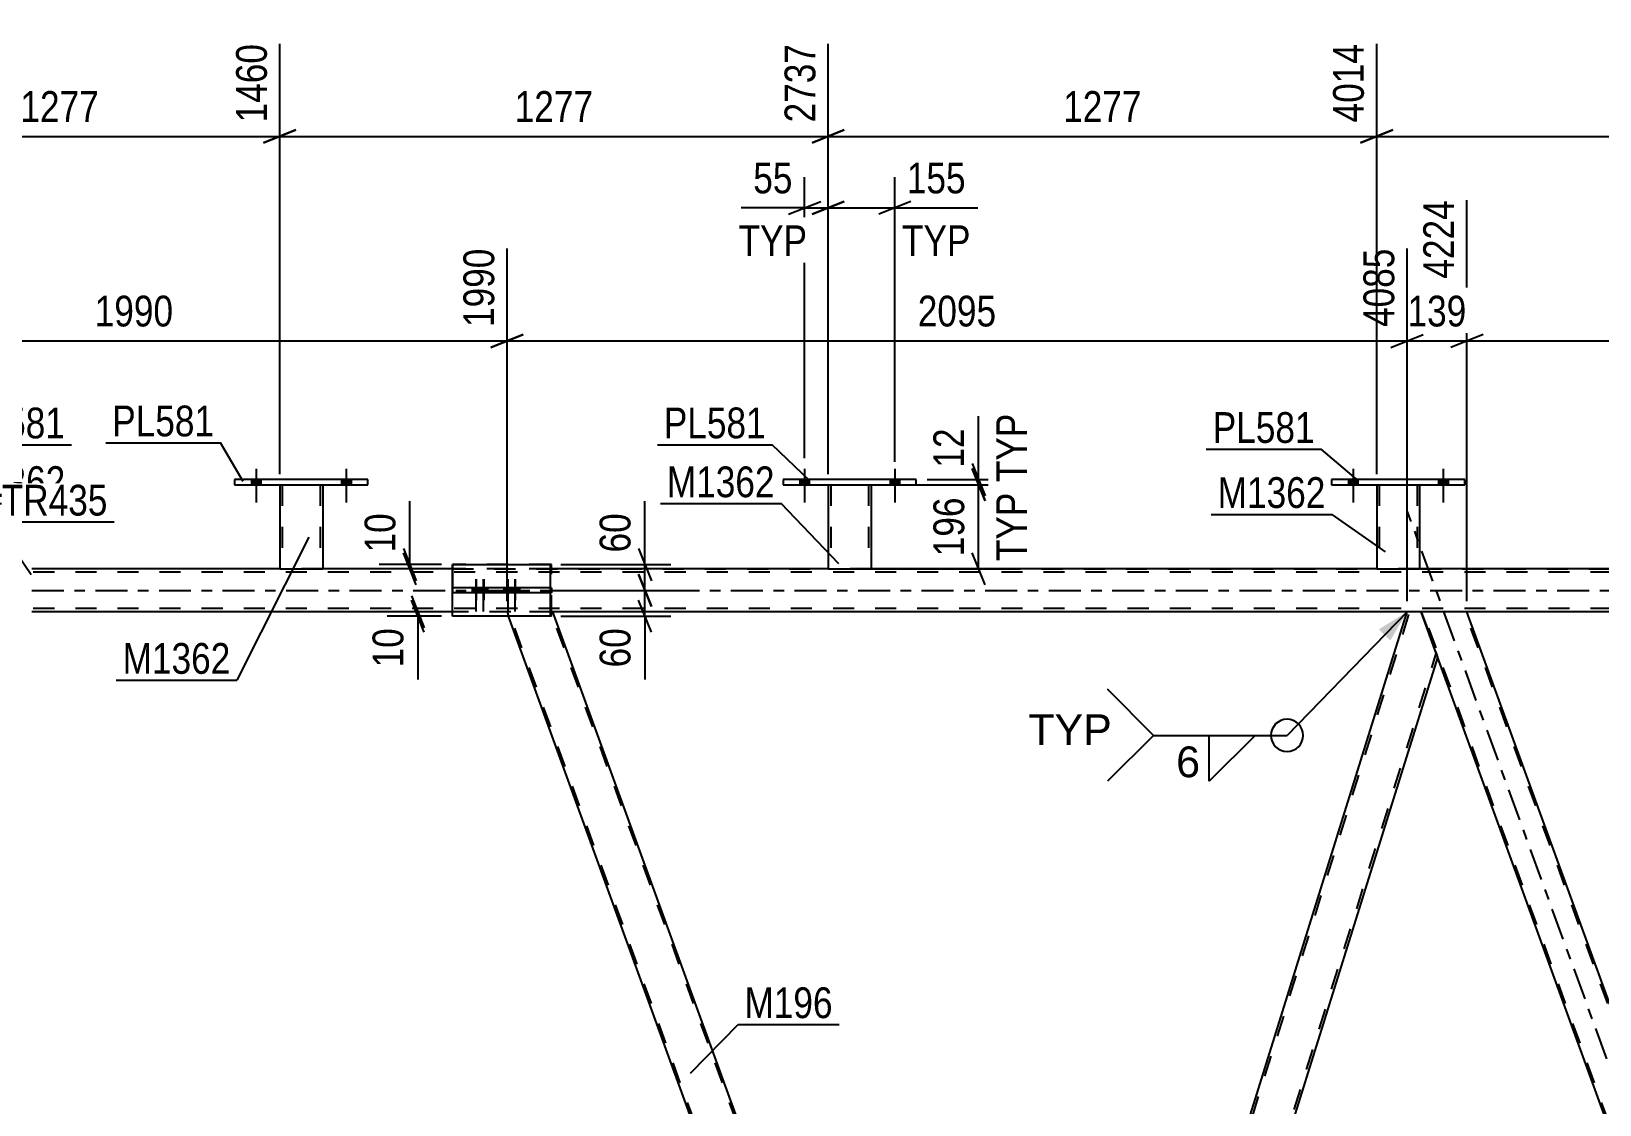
# Model space of a CAD drawing. Header units: millimetres. Extents: x -74 to 767, y -429 to 165.
# Drawn here: x 25.2 to 171.2, y -47.9 to 52.1 of the extents above; entities that cross this region are included whole.
import ezdxf

# ---------------------------------------------------------------- set-up
doc = ezdxf.new("R2010")
doc.units = ezdxf.units.MM
doc.linetypes.add('DXK_LINE_DOT2', pattern=[3.9198, 1.9599, -1.9599])
doc.linetypes.add('DXK_LINE_DOT3', pattern=[5.9187, 2.979, -0.9799, 0.9799, -0.9799])
doc.styles.add('Arial', font='ARIAL.TTF', dxfattribs={"height": 0.2})
doc.styles.add('Arial Narrow', font='ARIALN.TTF', dxfattribs={"height": 0.2})

# ---------------------------------------------------------------- blocks, each defined once
blk = doc.blocks.new('Bolt-814185593-3698 - 3674')
at = {"color": 1, "linetype": 'DXK_LINE_DOT2'}
for p, q in [((66.24, 0.24), (66.24, -0.24)), ((66.6, 1.04), (66.6, -1.96)), ((66.95, 0.24), (66.95, -0.24)), ((66.96, 0.24), (66.96, -0.24)), ((67.31, 1.04), (67.31, -1.96)), ((67.67, 0.24), (67.67, -0.24)), ((69.19, 0.24), (69.19, -0.24)), ((69.55, 1.04), (69.55, -1.96)), ((69.89, 0.24), (69.89, -0.24)), ((69.91, 0.24), (69.91, -0.24)), ((70.25, 1.04), (70.25, -1.96)), ((70.61, 0.24), (70.61, -0.24))]:
    blk.add_line(p, q, dxfattribs=at)
blk = doc.blocks.new('Part-814185593-3699 - 3674')
at = {"color": 7, "linetype": 'DXK_LINE_DOT2'}
for p, q in [((64.4, -2.4), (64.4, 2.4)), ((73.49, 2.4), (64.4, 2.4)), ((73.63, -2.4), (73.63, 2)), ((73.63, -2.4), (69.62, -2.4))]:
    blk.add_line(p, q, dxfattribs=at)
at = {"color": 2, "linetype": 'Continuous'}
for p, q in [((73.63, 2.4), (73.49, 2.4)), ((73.63, 2), (73.63, 2.4)), ((69.62, -2.4), (64.4, -2.4))]:
    blk.add_line(p, q, dxfattribs=at)
blk = doc.blocks.new('Part-814185593-3702 - 3674')
at = {"color": 7, "linetype": 'DXK_LINE_DOT2'}
for p, q in [((73.63, 0.24), (64.4, 0.24)), ((64.4, 0.24), (64.4, -0.24)), ((70.65, 0.24), (70.65, -0.24)), ((73.63, 0.24), (73.63, -0.24)), ((73.63, -0.24), (64.4, -0.24))]:
    blk.add_line(p, q, dxfattribs=at)
blk = doc.blocks.new('Bolt-814185593-3704 - 3674')
at = {"linetype": 'Continuous'}
for points in [[(66.94, 0.24), (66.22, 0.24), (66.22, -0.24), (66.94, -0.24)], [(67.62, 0.24), (66.9, 0.24), (66.9, -0.24), (67.62, -0.24)], [(69.9, 0.24), (69.18, 0.24), (69.18, -0.24), (69.9, -0.24)], [(70.58, 0.24), (69.86, 0.24), (69.86, -0.24), (70.58, -0.24)]]:
    blk.add_hatch(color=1, dxfattribs=at).paths.add_polyline_path(points)
at = {"color": 1, "linetype": 'Continuous'}
for p, q in [((66.22, 0.24), (66.22, -0.24)), ((66.58, 1.04), (66.58, -1.96)), ((66.9, 0.24), (66.9, -0.24)), ((66.94, 0.24), (66.94, -0.24)), ((67.26, 1.04), (67.26, -1.96)), ((67.62, 0.24), (67.62, -0.24)), ((69.18, 0.24), (69.18, -0.24)), ((69.54, 1.04), (69.54, -1.96)), ((69.86, 0.24), (69.86, -0.24)), ((69.9, 0.24), (69.9, -0.24)), ((70.22, 1.04), (70.22, -1.96)), ((70.58, 0.24), (70.58, -0.24))]:
    blk.add_line(p, q, dxfattribs=at)
blk = doc.blocks.new('Part-814185593-3705 - 3674')
at = {"color": 2, "linetype": 'Continuous'}
for p, q in [((64.39, 2.4), (73.49, 2.4)), ((64.39, 2.4), (64.39, 0.24)), ((73.49, 2.4), (73.49, -2.4)), ((64.39, -2.4), (64.39, -0.24)), ((73.49, -2.4), (64.39, -2.4))]:
    blk.add_line(p, q, dxfattribs=at)
at = {"color": 7, "linetype": 'DXK_LINE_DOT2'}
for q in [(64.39, 2.4), (64.39, 0.24)]:
    blk.add_line((64.39, -0.24), q, dxfattribs=at)
blk = doc.blocks.new('Part-814185593-3706 - 3674')
at = {"color": 2, "linetype": 'Continuous'}
for p, q in [((70.68, 0.24), (64.39, 0.24)), ((64.39, -0.24), (64.39, 0.24)), ((73.49, 0.24), (70.68, 0.24)), ((70.68, -0.24), (70.68, 0.24)), ((73.49, 0.24), (73.49, -0.24)), ((70.68, -0.24), (64.39, -0.24)), ((73.49, -0.24), (70.68, -0.24))]:
    blk.add_line(p, q, dxfattribs=at)
blk = doc.blocks.new('Bolt-814185593-4148 - 3674')
at = {"linetype": 'Continuous'}
for points in [[(96.75, 9.84), (97.63, 9.84), (97.63, 10.32), (96.75, 10.32)], [(105.15, 9.84), (106.03, 9.84), (106.03, 10.32), (105.15, 10.32)]]:
    blk.add_hatch(color=1, dxfattribs=at).paths.add_polyline_path(points)
at = {"color": 1, "linetype": 'Continuous'}
for p, q in [((96.75, 10.32), (96.75, 9.84)), ((97.19, 11.32), (97.19, 8.2)), ((97.63, 10.32), (97.63, 9.84)), ((105.15, 10.32), (105.15, 9.84)), ((105.59, 11.32), (105.59, 8.2)), ((106.03, 10.32), (106.03, 9.84))]:
    blk.add_line(p, q, dxfattribs=at)
blk = doc.blocks.new('Part-814185593-4107 - 3674')
at = {"color": 2, "linetype": 'Continuous'}
for p, q in [((146.27, 10.32), (146.27, 9.84)), ((158.67, 10.32), (146.27, 10.32)), ((158.67, 9.84), (158.67, 10.32)), ((146.27, 9.84), (158.67, 9.84))]:
    blk.add_line(p, q, dxfattribs=at)
blk = doc.blocks.new('Part-814185593-3823 - 3674')
at = {"color": 7, "linetype": 'DXK_LINE_DOT2'}
for p, q in [((69.48, -2), (69.5, -2)), ((73.53, -2), (69.48, -2)), ((69.48, -2), (69.62, -2.4)), ((113.77, -123.22), (69.65, -2)), ((117.69, -123.22), (73.57, -2)), ((117.86, -123.22), (116.61, -119.8)), ((117.86, -123.22), (113.6, -123.22))]:
    blk.add_line(p, q, dxfattribs=at)
at = {"color": 2, "linetype": 'Continuous'}
for p, q in [((113.6, -123.22), (69.62, -2.4)), ((73.53, -2), (73.49, -2)), ((73.74, -2), (73.53, -2)), ((116.61, -119.8), (73.74, -2))]:
    blk.add_line(p, q, dxfattribs=at)
blk = doc.blocks.new('Part-814185593-4102 - 3674')
at = {"color": 2, "linetype": 'Continuous'}
for p, q in [((150.47, 9.84), (150.47, 2)), ((154.47, 9.84), (154.47, 2)), ((150.47, 2), (154.47, 2))]:
    blk.add_line(p, q, dxfattribs=at)
at = {"color": 7, "linetype": 'DXK_LINE_DOT2'}
for p, q in [((150.47, 9.84), (154.47, 9.84)), ((150.47, 9.84), (150.47, 9.84)), ((150.47, 9.84), (150.47, 9.84)), ((150.71, 9.84), (150.71, 2)), ((154.23, 9.84), (154.23, 2)), ((154.47, 9.84), (154.47, 9.84)), ((154.47, 9.84), (154.47, 9.84)), ((154.17, 2), (154.21, 2)), ((154.17, 2), (154.21, 2)), ((154.21, 2), (154.23, 2)), ((154.21, 2), (154.23, 2))]:
    blk.add_line(p, q, dxfattribs=at)
blk = doc.blocks.new('Part-814185593-3885 - 3674')
at = {"color": 2, "linetype": 'Continuous'}
for p, q in [((48.31, 2), (25.23, 2)), ((64.39, 2), (52.31, 2)), ((99.39, 2), (73.49, 2)), ((150.47, 2), (103.39, 2)), ((201.55, 2), (154.47, 2)), ((64.39, -2), (25.23, -2)), ((153.3, -2), (73.74, -2)), ((238.43, -2), (158.87, -2))]:
    blk.add_line(p, q, dxfattribs=at)
at = {"color": 7, "linetype": 'DXK_LINE_DOT2'}
for p, q in [((638.81, 1.68), (25.23, 1.68)), ((52.31, 2), (48.31, 2)), ((64.39, 2), (638.81, 2)), ((73.49, 2), (64.39, 2)), ((103.39, 2), (99.39, 2)), ((154.47, 2), (150.47, 2)), ((638.81, -1.68), (25.23, -1.68)), ((73.74, -2), (64.39, -2)), ((158.87, -2), (153.3, -2))]:
    blk.add_line(p, q, dxfattribs=at)
at = {"color": 7, "linetype": 'DXK_LINE_DOT3'}
blk.add_line((25.23, 0), (638.81, 0), dxfattribs=at)
blk = doc.blocks.new('Part-814185593-3896 - 3674')
at = {"color": 7, "linetype": 'DXK_LINE_DOT3'}
blk.add_line((204.28, -132.62), (153.32, 7.4), dxfattribs=at)
at = {"color": 2, "linetype": 'Continuous'}
for p, q in [((158.87, -2), (154.61, -2)), ((201.24, -118.4), (158.87, -2)), ((196.98, -118.4), (156.14, -6.2))]:
    blk.add_line(p, q, dxfattribs=at)
at = {"color": 7, "linetype": 'DXK_LINE_DOT2'}
for p, q in [((154.61, -2), (156.14, -6.2)), ((198.9, -123.22), (154.78, -2)), ((202.82, -123.22), (158.7, -2)), ((198.73, -123.22), (196.98, -118.4)), ((202.99, -123.22), (201.24, -118.4)), ((202.99, -123.22), (198.73, -123.22))]:
    blk.add_line(p, q, dxfattribs=at)
blk = doc.blocks.new('Part-814185593-3901 - 3674')
at = {"color": 2, "linetype": 'Continuous'}
for p, q in [((116.59, -119.75), (153.3, -2)), ((154.61, -2), (153.3, -2)), ((156.14, -6.2), (154.61, -2)), ((119.7, -123.22), (156.16, -6.25)), ((117.86, -123.22), (116.61, -119.8))]:
    blk.add_line(p, q, dxfattribs=at)
at = {"color": 7, "linetype": 'DXK_LINE_DOT2'}
for p, q in [((116.73, -120.12), (153.55, -2)), ((119.45, -123.22), (156.02, -5.88)), ((156.16, -6.25), (156.14, -6.2)), ((156.16, -6.25), (156.14, -6.2)), ((116.61, -119.8), (116.59, -119.75)), ((117.86, -123.22), (119.7, -123.22))]:
    blk.add_line(p, q, dxfattribs=at)
blk = doc.blocks.new('Part-814185593-4112 - 3674')
at = {"color": 2, "linetype": 'Continuous'}
for p, q in [((99.39, 9.84), (99.39, 2)), ((103.39, 9.84), (103.39, 2)), ((99.39, 2), (103.39, 2))]:
    blk.add_line(p, q, dxfattribs=at)
at = {"color": 7, "linetype": 'DXK_LINE_DOT2'}
for p, q in [((99.39, 9.84), (103.39, 9.84)), ((99.39, 9.84), (99.39, 9.84)), ((99.39, 9.84), (99.39, 9.84)), ((99.63, 9.84), (99.63, 2)), ((103.15, 9.84), (103.15, 2)), ((103.39, 9.84), (103.39, 9.84)), ((103.39, 9.84), (103.39, 9.84)), ((103.09, 2), (103.13, 2)), ((103.09, 2), (103.13, 2)), ((103.13, 2), (103.15, 2)), ((103.13, 2), (103.15, 2))]:
    blk.add_line(p, q, dxfattribs=at)
blk = doc.blocks.new('Part-814185593-4117 - 3674')
at = {"color": 2, "linetype": 'Continuous'}
for p, q in [((95.19, 10.32), (95.19, 9.84)), ((107.59, 10.32), (95.19, 10.32)), ((107.59, 9.84), (107.59, 10.32)), ((95.19, 9.84), (107.59, 9.84))]:
    blk.add_line(p, q, dxfattribs=at)
blk = doc.blocks.new('Part-814185593-4122 - 3674')
at = {"color": 2, "linetype": 'Continuous'}
for p, q in [((48.31, 9.84), (48.31, 2)), ((52.31, 9.84), (52.31, 2)), ((48.31, 2), (52.31, 2))]:
    blk.add_line(p, q, dxfattribs=at)
at = {"color": 7, "linetype": 'DXK_LINE_DOT2'}
for p, q in [((48.31, 9.84), (52.31, 9.84)), ((48.31, 9.84), (48.31, 9.84)), ((48.31, 9.84), (48.31, 9.84)), ((48.55, 9.84), (48.55, 2)), ((52.07, 9.84), (52.07, 2)), ((52.31, 9.84), (52.31, 9.84)), ((52.31, 9.84), (52.31, 9.84)), ((52.01, 2), (52.05, 2)), ((52.01, 2), (52.05, 2)), ((52.05, 2), (52.07, 2)), ((52.05, 2), (52.07, 2))]:
    blk.add_line(p, q, dxfattribs=at)
blk = doc.blocks.new('Part-814185593-4127 - 3674')
at = {"color": 2, "linetype": 'Continuous'}
for p, q in [((44.11, 10.32), (44.11, 9.84)), ((56.51, 10.32), (44.11, 10.32)), ((56.51, 9.84), (56.51, 10.32)), ((44.11, 9.84), (56.51, 9.84))]:
    blk.add_line(p, q, dxfattribs=at)
blk = doc.blocks.new('Bolt-814185593-4146 - 3674')
at = {"linetype": 'Continuous'}
for points in [[(147.83, 9.84), (148.71, 9.84), (148.71, 10.32), (147.83, 10.32)], [(156.23, 9.84), (157.11, 9.84), (157.11, 10.32), (156.23, 10.32)]]:
    blk.add_hatch(color=1, dxfattribs=at).paths.add_polyline_path(points)
at = {"color": 1, "linetype": 'Continuous'}
for p, q in [((147.83, 10.32), (147.83, 9.84)), ((148.27, 11.32), (148.27, 8.2)), ((148.71, 10.32), (148.71, 9.84)), ((156.23, 10.32), (156.23, 9.84)), ((156.67, 11.32), (156.67, 8.2)), ((157.11, 10.32), (157.11, 9.84))]:
    blk.add_line(p, q, dxfattribs=at)
blk = doc.blocks.new('Bolt-814185593-4147 - 3674')
at = {"linetype": 'Continuous'}
for points in [[(147.83, 9.84), (148.71, 9.84), (148.71, 10.32), (147.83, 10.32)], [(156.23, 9.84), (157.11, 9.84), (157.11, 10.32), (156.23, 10.32)]]:
    blk.add_hatch(color=1, dxfattribs=at).paths.add_polyline_path(points)
at = {"color": 1, "linetype": 'Continuous'}
for p, q in [((147.83, 10.32), (147.83, 9.84)), ((148.27, 11.32), (148.27, 8.2)), ((148.71, 10.32), (148.71, 9.84)), ((156.23, 10.32), (156.23, 9.84)), ((156.67, 11.32), (156.67, 8.2)), ((157.11, 10.32), (157.11, 9.84))]:
    blk.add_line(p, q, dxfattribs=at)
blk = doc.blocks.new('Bolt-814185593-4149 - 3674')
at = {"linetype": 'Continuous'}
for points in [[(96.75, 9.84), (97.63, 9.84), (97.63, 10.32), (96.75, 10.32)], [(105.15, 9.84), (106.03, 9.84), (106.03, 10.32), (105.15, 10.32)]]:
    blk.add_hatch(color=1, dxfattribs=at).paths.add_polyline_path(points)
at = {"color": 1, "linetype": 'Continuous'}
for p, q in [((96.75, 10.32), (96.75, 9.84)), ((97.19, 11.32), (97.19, 8.2)), ((97.63, 10.32), (97.63, 9.84)), ((105.15, 10.32), (105.15, 9.84)), ((105.59, 11.32), (105.59, 8.2)), ((106.03, 10.32), (106.03, 9.84))]:
    blk.add_line(p, q, dxfattribs=at)
blk = doc.blocks.new('Bolt-814185593-4150 - 3674')
at = {"linetype": 'Continuous'}
for points in [[(45.67, 9.84), (46.55, 9.84), (46.55, 10.32), (45.67, 10.32)], [(54.07, 9.84), (54.95, 9.84), (54.95, 10.32), (54.07, 10.32)]]:
    blk.add_hatch(color=1, dxfattribs=at).paths.add_polyline_path(points)
at = {"color": 1, "linetype": 'Continuous'}
for p, q in [((45.67, 10.32), (45.67, 9.84)), ((46.11, 11.32), (46.11, 8.2)), ((46.55, 10.32), (46.55, 9.84)), ((54.07, 10.32), (54.07, 9.84)), ((54.51, 11.32), (54.51, 8.2)), ((54.95, 10.32), (54.95, 9.84))]:
    blk.add_line(p, q, dxfattribs=at)
blk = doc.blocks.new('Bolt-814185593-4151 - 3674')
at = {"linetype": 'Continuous'}
for points in [[(45.67, 9.84), (46.55, 9.84), (46.55, 10.32), (45.67, 10.32)], [(54.07, 9.84), (54.95, 9.84), (54.95, 10.32), (54.07, 10.32)]]:
    blk.add_hatch(color=1, dxfattribs=at).paths.add_polyline_path(points)
at = {"color": 1, "linetype": 'Continuous'}
for p, q in [((45.67, 10.32), (45.67, 9.84)), ((46.11, 11.32), (46.11, 8.2)), ((46.55, 10.32), (46.55, 9.84)), ((54.07, 10.32), (54.07, 9.84)), ((54.51, 11.32), (54.51, 8.2)), ((54.95, 10.32), (54.95, 9.84))]:
    blk.add_line(p, q, dxfattribs=at)
blk = doc.blocks.new('StraightDimension-814185593-5225 - 3674')
at = {"color": 7, "linetype": 'Continuous'}
for p, q in [((112.8, 11.34), (114, 8.34)), ((102.39, 9.84), (115.8, 9.84)), ((113.4, 2), (113.4, 9.84)), ((114, 0.5), (112.8, 3.5)), ((102.39, 2), (115.8, 2))]:
    blk.add_line(p, q, dxfattribs=at)
at = {"color": 0}
blk.add_wipeout([(112.65, 9.26), (108.45, 9.26), (108.45, 2.58), (112.65, 2.58)], dxfattribs=at)
at = {"color": 0, "linetype": 'Continuous'}
blk.add_wipeout([(118.5, 9.71), (114.3, 9.71), (114.3, 2.12), (118.5, 2.12)], dxfattribs=at)
at = {"color": 3, "linetype": 'Continuous', "style": 'Arial Narrow'}
blk.add_text('TYP', height=2.863, rotation=90.0002, dxfattribs=at).set_placement((117.9, 2.72))
at = {"color": 3, "style": 'Arial Narrow'}
blk.add_text('196', height=2.863, rotation=90.0002, dxfattribs=at).set_placement((112.05, 3.18))
blk = doc.blocks.new('StraightDimension-814185593-8908 - 3674')
at = {"color": 7, "linetype": 'Continuous'}
for p, q in [((99.39, 10.84), (99.39, 50.91)), ((150.47, 10.84), (150.47, 50.91)), ((100.89, 42.9), (97.89, 41.7)), ((148.97, 41.7), (151.97, 42.9)), ((99.39, 42.3), (150.47, 42.3))]:
    blk.add_line(p, q, dxfattribs=at)
at = {"color": 0}
blk.add_wipeout([(129.18, 43.05), (129.18, 47.25), (120.67, 47.25), (120.67, 43.05)], dxfattribs=at)
at = {"color": 3, "style": 'Arial Narrow'}
blk.add_text('1277', height=2.863, dxfattribs=at).set_placement((121.27, 43.65))
at = {"color": 0, "linetype": 'Continuous'}
blk.add_wipeout([(149.87, 51.51), (145.67, 51.51), (145.67, 43), (149.87, 43)], dxfattribs=at)
at = {"color": 3, "linetype": 'Continuous', "style": 'Arial Narrow'}
blk.add_text('4014', height=2.863, rotation=90.0002, dxfattribs=at).set_placement((149.27, 43.6))
blk = doc.blocks.new('StraightDimension-814185593-9772 - 3674')
at = {"color": 7, "linetype": 'Continuous'}
for p, q in [((-26.33, -1.5), (-27.53, 1.5)), ((-1, 0), (-29.78, 0)), ((-26.93, -125.86), (-26.93, 0)), ((-27.53, -124.36), (-26.33, -127.36)), ((45.79, -125.86), (-29.78, -125.86))]:
    blk.add_line(p, q, dxfattribs=at)
at = {"color": 0}
blk.add_wipeout([(-27.68, -58.67), (-31.88, -58.67), (-31.88, -67.19), (-27.68, -67.19)], dxfattribs=at)
at = {"color": 3, "style": 'Arial Narrow'}
blk.add_text('3147', height=2.863, rotation=90.0002, dxfattribs=at).set_placement((-28.28, -66.59))
blk = doc.blocks.new('StraightDimension-814185593-4931 - 3674')
at = {"color": 7, "linetype": 'Continuous'}
for p, q in [((158.87, -1), (158.87, 36.35)), ((238.43, -1), (238.43, 31.85)), ((160.37, 23.84), (157.37, 22.64)), ((236.93, 22.64), (239.93, 23.84)), ((158.87, 23.24), (238.43, 23.24))]:
    blk.add_line(p, q, dxfattribs=at)
at = {"color": 0}
blk.add_wipeout([(202.91, 23.99), (202.91, 28.19), (194.39, 28.19), (194.39, 23.99)], dxfattribs=at)
at = {"color": 3, "style": 'Arial Narrow'}
blk.add_text('1989', height=2.863, dxfattribs=at).set_placement((194.99, 24.59))
at = {"color": 0, "linetype": 'Continuous'}
blk.add_wipeout([(237.83, 32.45), (233.63, 32.45), (233.63, 23.94), (237.83, 23.94)], dxfattribs=at)
at = {"color": 3, "linetype": 'Continuous', "style": 'Arial Narrow'}
blk.add_text('6213', height=2.863, rotation=90.0002, dxfattribs=at).set_placement((237.23, 24.54))
blk = doc.blocks.new('StraightDimension-814185593-8910 - 3674')
at = {"color": 7, "linetype": 'Continuous'}
for p, q in [((7.33, 10.84), (7.33, 53.59)), ((48.31, 10.84), (48.31, 50.91)), ((8.83, 42.9), (5.83, 41.7)), ((46.81, 41.7), (49.81, 42.9)), ((7.33, 42.3), (48.31, 42.3))]:
    blk.add_line(p, q, dxfattribs=at)
at = {"color": 0}
blk.add_wipeout([(32.07, 43.05), (32.07, 47.25), (23.56, 47.25), (23.56, 43.05)], dxfattribs=at)
at = {"color": 3, "style": 'Arial Narrow'}
blk.add_text('1277', height=2.863, dxfattribs=at).set_placement((24.16, 43.65))
at = {"color": 0, "linetype": 'Continuous'}
blk.add_wipeout([(47.71, 51.51), (43.51, 51.51), (43.51, 43), (47.71, 43)], dxfattribs=at)
at = {"color": 3, "linetype": 'Continuous', "style": 'Arial Narrow'}
blk.add_text('1460', height=2.863, rotation=90.0002, dxfattribs=at).set_placement((47.11, 43.6))
blk = doc.blocks.new('StraightDimension-814185593-5239 - 3674')
at = {"color": 7, "linetype": 'Continuous'}
for p, q in [((113.4, 10.32), (113.4, 16.22)), ((113.4, 10.32), (113.4, 16.22)), ((112.8, 11.82), (114, 8.82)), ((108.59, 10.32), (115.8, 10.32)), ((114, 8.34), (112.8, 11.34)), ((113.4, 9.84), (113.4, 10.32)), ((102.39, 9.84), (115.8, 9.84))]:
    blk.add_line(p, q, dxfattribs=at)
at = {"color": 0, "linetype": 'Continuous'}
blk.add_wipeout([(118.5, 17.07), (114.3, 17.07), (114.3, 9.48), (118.5, 9.48)], dxfattribs=at)
at = {"color": 0}
blk.add_wipeout([(112.65, 15.7), (108.45, 15.7), (108.45, 10.84), (112.65, 10.84)], dxfattribs=at)
at = {"color": 3, "linetype": 'Continuous', "style": 'Arial Narrow'}
blk.add_text('TYP', height=2.863, rotation=90.0002, dxfattribs=at).set_placement((117.9, 10.08))
at = {"color": 3, "style": 'Arial Narrow'}
blk.add_text('12', height=2.863, rotation=90.0002, dxfattribs=at).set_placement((112.05, 11.44))
blk = doc.blocks.new('StraightDimension-814185593-4185 - 3674')
at = {"color": 7, "linetype": 'Continuous'}
for p, q in [((60.43, 2.4), (60.43, 8.31)), ((60.43, 2.4), (60.43, 8.31)), ((59.83, 3.9), (61.03, 0.9)), ((61.03, 0.5), (59.83, 3.5)), ((63.39, 2.4), (57.58, 2.4)), ((63.39, 2), (57.58, 2)), ((60.43, 2), (60.43, 2.4))]:
    blk.add_line(p, q, dxfattribs=at)
at = {"color": 0}
blk.add_wipeout([(59.68, 7.78), (55.48, 7.78), (55.48, 2.93), (59.68, 2.93)], dxfattribs=at)
at = {"color": 3, "style": 'Arial Narrow'}
blk.add_text('10', height=2.863, rotation=90.0002, dxfattribs=at).set_placement((59.08, 3.53))
blk = doc.blocks.new('StraightDimension-814185593-4166 - 3674')
at = {"color": 7, "linetype": 'Continuous'}
for p, q in [((82.32, 2.4), (82.32, 8.31)), ((82.32, 2.4), (82.32, 8.31)), ((81.72, 3.9), (82.92, 0.9)), ((74.49, 2.4), (84.72, 2.4)), ((82.92, -1.5), (81.72, 1.5)), ((82.32, 0), (82.32, 2.4)), ((74.49, 0), (84.72, 0))]:
    blk.add_line(p, q, dxfattribs=at)
at = {"color": 0}
blk.add_wipeout([(81.57, 7.78), (77.37, 7.78), (77.37, 2.93), (81.57, 2.93)], dxfattribs=at)
at = {"color": 3, "style": 'Arial Narrow'}
blk.add_text('60', height=2.863, rotation=90.0002, dxfattribs=at).set_placement((80.97, 3.53))
blk = doc.blocks.new('StraightDimension-814185593-4175 - 3674')
at = {"color": 7, "linetype": 'Continuous'}
for p, q in [((81.72, 1.5), (82.92, -1.5)), ((74.49, 0), (84.72, 0)), ((82.32, -2.4), (82.32, 0)), ((82.92, -3.9), (81.72, -0.9)), ((74.49, -2.4), (84.72, -2.4)), ((82.32, -2.4), (82.32, -8.31)), ((82.32, -2.4), (82.32, -8.31))]:
    blk.add_line(p, q, dxfattribs=at)
at = {"color": 0}
blk.add_wipeout([(81.57, -2.92), (77.37, -2.92), (77.37, -7.78), (81.57, -7.78)], dxfattribs=at)
at = {"color": 3, "style": 'Arial Narrow'}
blk.add_text('60', height=2.863, rotation=90.0002, dxfattribs=at).set_placement((80.97, -7.18))
blk = doc.blocks.new('StraightDimension-814185593-4208 - 3674')
at = {"color": 7, "linetype": 'Continuous'}
for p, q in [((60.57, -0.5), (61.77, -3.5)), ((61.77, -3.9), (60.57, -0.9)), ((63.39, -2), (58.32, -2)), ((63.39, -2.4), (58.32, -2.4)), ((61.17, -2.4), (61.17, -2)), ((61.17, -2.4), (61.17, -8.31)), ((61.17, -2.4), (61.17, -8.31))]:
    blk.add_line(p, q, dxfattribs=at)
at = {"color": 0}
blk.add_wipeout([(60.42, -2.92), (56.22, -2.92), (56.22, -7.78), (60.42, -7.78)], dxfattribs=at)
at = {"color": 3, "style": 'Arial Narrow'}
blk.add_text('10', height=2.863, rotation=90.0002, dxfattribs=at).set_placement((59.82, -7.18))
blk = doc.blocks.new('StraightDimension-814185593-4735 - 3674')
at = {"color": 7, "linetype": 'Continuous'}
for p, q in [((69.48, -1), (69.48, 31.85)), ((0, 7.5), (0, 26.37)), ((1.5, 23.84), (-1.5, 22.64)), ((67.98, 22.64), (70.98, 23.84)), ((0, 23.24), (69.48, 23.24))]:
    blk.add_line(p, q, dxfattribs=at)
at = {"color": 0}
blk.add_wipeout([(39, 23.99), (39, 28.19), (30.48, 28.19), (30.48, 23.99)], dxfattribs=at)
at = {"color": 3, "style": 'Arial Narrow'}
blk.add_text('1990', height=2.863, dxfattribs=at).set_placement((31.08, 24.59))
at = {"color": 0, "linetype": 'Continuous'}
for points in [[(68.88, 32.45), (64.68, 32.45), (64.68, 23.94), (68.88, 23.94)], [(-0.6, 26.97), (-4.8, 26.97), (-4.8, 23.94), (-0.6, 23.94)]]:
    blk.add_wipeout(points, dxfattribs=at)
at = {"color": 3, "linetype": 'Continuous', "style": 'Arial Narrow'}
for s, height, p in [('1990', 2.863, (68.28, 24.54)), ('0', 2.86, (-1.2, 24.54))]:
    blk.add_text(s, height=height, rotation=90.0002, dxfattribs=at).set_placement(p)
blk = doc.blocks.new('StraightDimension-814185593-4950 - 3674')
at = {"color": 7, "linetype": 'Continuous'}
for p, q in [((158.87, -1), (158.87, 36.35)), ((153.3, -1), (153.3, 31.85)), ((151.8, 22.64), (154.8, 23.84)), ((160.37, 23.84), (157.37, 22.64)), ((153.3, 23.24), (158.87, 23.24))]:
    blk.add_line(p, q, dxfattribs=at)
at = {"color": 0}
blk.add_wipeout([(159.42, 23.99), (159.42, 28.19), (152.74, 28.19), (152.74, 23.99)], dxfattribs=at)
at = {"color": 3, "style": 'Arial Narrow'}
blk.add_text('139', height=2.863, dxfattribs=at).set_placement((153.34, 24.59))
at = {"color": 0, "linetype": 'Continuous'}
blk.add_wipeout([(158.27, 36.95), (154.07, 36.95), (154.07, 28.44), (158.27, 28.44)], dxfattribs=at)
at = {"color": 3, "linetype": 'Continuous', "style": 'Arial Narrow'}
blk.add_text('4224', height=2.863, rotation=90.0002, dxfattribs=at).set_placement((157.67, 29.04))
blk = doc.blocks.new('StraightDimension-814185593-4969 - 3674')
at = {"color": 7, "linetype": 'Continuous'}
for p, q in [((69.48, -1), (69.48, 31.85)), ((153.3, -1), (153.3, 31.85)), ((70.98, 23.84), (67.98, 22.64)), ((151.8, 22.64), (154.8, 23.84)), ((69.48, 23.24), (153.3, 23.24))]:
    blk.add_line(p, q, dxfattribs=at)
at = {"color": 0}
blk.add_wipeout([(115.64, 23.99), (115.64, 28.19), (107.13, 28.19), (107.13, 23.99)], dxfattribs=at)
at = {"color": 3, "style": 'Arial Narrow'}
blk.add_text('2095', height=2.863, dxfattribs=at).set_placement((107.73, 24.59))
at = {"color": 0, "linetype": 'Continuous'}
blk.add_wipeout([(152.7, 32.45), (148.5, 32.45), (148.5, 23.94), (152.7, 23.94)], dxfattribs=at)
at = {"color": 3, "linetype": 'Continuous', "style": 'Arial Narrow'}
blk.add_text('4085', height=2.863, rotation=90.0002, dxfattribs=at).set_placement((152.1, 24.54))
blk = doc.blocks.new('StraightDimension-814185593-4987 - 3674')
at = {"color": 7, "linetype": 'Continuous'}
for p, q in [((0, -3), (0, -61.62)), ((47.21, -122.25), (47.21, -56.37)), ((1.5, -58.62), (-1.5, -59.82)), ((0, -59.22), (47.21, -59.22)), ((45.71, -59.82), (48.71, -58.62))]:
    blk.add_line(p, q, dxfattribs=at)
at = {"color": 0}
blk.add_wipeout([(27.86, -58.47), (27.86, -54.27), (19.35, -54.27), (19.35, -58.47)], dxfattribs=at)
at = {"color": 3, "style": 'Arial Narrow'}
blk.add_text('1433', height=2.863, dxfattribs=at).set_placement((19.95, -57.87))
blk = doc.blocks.new('StraightDimension-814185593-5254 - 3674')
at = {"color": 7, "linetype": 'Continuous'}
for p, q in [((99.39, 10.84), (99.39, 38.49)), ((105.59, 11.96), (105.59, 38.49)), ((97.89, 35.04), (100.89, 36.24)), ((99.39, 35.64), (105.59, 35.64)), ((107.09, 36.24), (104.09, 35.04)), ((105.59, 35.64), (113.32, 35.64)), ((105.59, 35.64), (113.32, 35.64))]:
    blk.add_line(p, q, dxfattribs=at)
at = {"color": 0}
blk.add_wipeout([(112.8, 36.39), (112.8, 40.59), (106.11, 40.59), (106.11, 36.39)], dxfattribs=at)
at = {"color": 0, "linetype": 'Continuous'}
blk.add_wipeout([(113.25, 30.54), (113.25, 34.74), (105.66, 34.74), (105.66, 30.54)], dxfattribs=at)
at = {"color": 3, "style": 'Arial Narrow'}
blk.add_text('155', height=2.863, dxfattribs=at).set_placement((106.71, 36.99))
at = {"color": 3, "linetype": 'Continuous', "style": 'Arial Narrow'}
blk.add_text('TYP', height=2.863, dxfattribs=at).set_placement((106.26, 31.14))
blk = doc.blocks.new('StraightDimension-814185593-5261 - 3674')
at = {"color": 7, "linetype": 'Continuous'}
for p, q in [((97.19, 12.32), (97.19, 38.49)), ((99.39, 10.84), (99.39, 38.49)), ((97.19, 35.64), (91.28, 35.64)), ((97.19, 35.64), (91.28, 35.64)), ((95.69, 35.04), (98.69, 36.24)), ((97.19, 35.64), (99.39, 35.64)), ((100.89, 36.24), (97.89, 35.04))]:
    blk.add_line(p, q, dxfattribs=at)
at = {"color": 0}
blk.add_wipeout([(96.66, 36.39), (96.66, 40.59), (91.81, 40.59), (91.81, 36.39)], dxfattribs=at)
at = {"color": 0, "linetype": 'Continuous'}
blk.add_wipeout([(98.03, 30.54), (98.03, 34.74), (90.44, 34.74), (90.44, 30.54)], dxfattribs=at)
at = {"color": 3, "style": 'Arial Narrow'}
blk.add_text('55', height=2.863, dxfattribs=at).set_placement((92.41, 36.99))
at = {"color": 3, "linetype": 'Continuous', "style": 'Arial Narrow'}
blk.add_text('TYP', height=2.863, dxfattribs=at).set_placement((91.04, 31.14))
blk = doc.blocks.new('StraightDimension-814185593-8907 - 3674')
at = {"color": 7, "linetype": 'Continuous'}
for p, q in [((150.47, 10.84), (150.47, 50.91)), ((201.55, 10.84), (201.55, 50.91)), ((151.97, 42.9), (148.97, 41.7)), ((200.05, 41.7), (203.05, 42.9)), ((150.47, 42.3), (201.55, 42.3))]:
    blk.add_line(p, q, dxfattribs=at)
at = {"color": 0}
blk.add_wipeout([(180.26, 43.05), (180.26, 47.25), (171.75, 47.25), (171.75, 43.05)], dxfattribs=at)
at = {"color": 3, "style": 'Arial Narrow'}
blk.add_text('1277', height=2.863, dxfattribs=at).set_placement((172.35, 43.65))
at = {"color": 0, "linetype": 'Continuous'}
blk.add_wipeout([(200.95, 51.51), (196.75, 51.51), (196.75, 43), (200.95, 43)], dxfattribs=at)
at = {"color": 3, "linetype": 'Continuous', "style": 'Arial Narrow'}
blk.add_text('5291', height=2.863, rotation=90.0002, dxfattribs=at).set_placement((200.35, 43.6))
blk = doc.blocks.new('StraightDimension-814185593-8909 - 3674')
at = {"color": 7, "linetype": 'Continuous'}
for p, q in [((48.31, 10.84), (48.31, 50.91)), ((99.39, 10.84), (99.39, 50.91)), ((49.81, 42.9), (46.81, 41.7)), ((97.89, 41.7), (100.89, 42.9)), ((48.31, 42.3), (99.39, 42.3))]:
    blk.add_line(p, q, dxfattribs=at)
at = {"color": 0}
blk.add_wipeout([(78.1, 43.05), (78.1, 47.25), (69.59, 47.25), (69.59, 43.05)], dxfattribs=at)
at = {"color": 3, "style": 'Arial Narrow'}
blk.add_text('1277', height=2.863, dxfattribs=at).set_placement((70.19, 43.65))
at = {"color": 0, "linetype": 'Continuous'}
blk.add_wipeout([(98.79, 51.51), (94.59, 51.51), (94.59, 43), (98.79, 43)], dxfattribs=at)
at = {"color": 3, "linetype": 'Continuous', "style": 'Arial Narrow'}
blk.add_text('2737', height=2.863, rotation=90.0002, dxfattribs=at).set_placement((98.19, 43.6))
blk = doc.blocks.new('Mark-814185593-3693 - 3674')
at = {"color": 0}
blk.add_wipeout([(28.36, 8.7), (28.36, 11.7), (18.31, 11.7), (18.31, 8.7)], dxfattribs=at)
blk.add_wipeout([(28.36, 8.7), (28.36, 11.7), (18.31, 11.7), (18.31, 8.7)], dxfattribs=at)
at = {"color": 30, "linetype": 'Continuous'}
for p, q in [((10.04, 3.17), (17.71, 8.1)), ((17.71, 8.1), (28.96, 8.1))]:
    blk.add_line(p, q, dxfattribs=at)
at = {"color": 3, "style": 'Arial Narrow'}
blk.add_text('M1362', height=2.863, dxfattribs=at).set_placement((18.31, 8.7))
blk = doc.blocks.new('Mark-814185593-3678 - 3674')
at = {"color": 0}
blk.add_wipeout([(28.32, 14.16), (28.32, 17.16), (18.82, 17.16), (18.82, 14.16)], dxfattribs=at)
blk.add_wipeout([(28.32, 14.16), (28.32, 17.16), (18.82, 17.16), (18.82, 14.16)], dxfattribs=at)
at = {"color": 30, "linetype": 'Continuous'}
for p, q in [((14.72, 10.14), (18.22, 13.56)), ((18.22, 13.56), (28.92, 13.56))]:
    blk.add_line(p, q, dxfattribs=at)
at = {"color": 3, "style": 'Arial Narrow'}
blk.add_text('PL581', height=2.863, dxfattribs=at).set_placement((18.82, 14.16))
blk = doc.blocks.new('Mark-814185593-3819 - 3674')
at = {"color": 0}
blk.add_wipeout([(99.82, -39.85), (99.82, -36.85), (91.59, -36.85), (91.59, -39.85)], dxfattribs=at)
blk.add_wipeout([(99.82, -39.85), (99.82, -36.85), (91.59, -36.85), (91.59, -39.85)], dxfattribs=at)
at = {"color": 30, "linetype": 'Continuous'}
for p, q in [((86.58, -44.98), (90.99, -40.45)), ((90.99, -40.45), (100.42, -40.45))]:
    blk.add_line(p, q, dxfattribs=at)
at = {"color": 3, "style": 'Arial Narrow'}
blk.add_text('M196', height=2.863, dxfattribs=at).set_placement((91.59, -39.85))
blk = doc.blocks.new('Mark-814185593-3881 - 3674')
at = {"color": 0}
blk.add_wipeout([(32.29, 6.97), (32.29, 9.97), (22.42, 9.97), (22.42, 6.97)], dxfattribs=at)
blk.add_wipeout([(32.29, 6.97), (32.29, 9.97), (22.42, 9.97), (22.42, 6.97)], dxfattribs=at)
at = {"color": 30, "linetype": 'Continuous'}
for p, q in [((25.17, 1.44), (21.82, 6.37)), ((21.82, 6.37), (32.89, 6.37))]:
    blk.add_line(p, q, dxfattribs=at)
at = {"color": 3, "style": 'Arial Narrow'}
blk.add_text('TR435', height=2.863, dxfattribs=at).set_placement((22.42, 6.97))
blk = doc.blocks.new('Mark-814185593-4098 - 3674')
at = {"color": 0}
blk.add_wipeout([(145.71, 7.68), (145.71, 10.68), (135.66, 10.68), (135.66, 7.68)], dxfattribs=at)
blk.add_wipeout([(145.71, 7.68), (145.71, 10.68), (135.66, 10.68), (135.66, 7.68)], dxfattribs=at)
at = {"color": 30, "linetype": 'Continuous'}
for p in [(135.06, 7.08), (151.28, 3.58)]:
    blk.add_line(p, (146.31, 7.08), dxfattribs=at)
at = {"color": 3, "style": 'Arial Narrow'}
blk.add_text('M1362', height=2.863, dxfattribs=at).set_placement((135.66, 7.68))
blk = doc.blocks.new('Mark-814185593-4103 - 3674')
at = {"color": 0}
blk.add_wipeout([(144.71, 13.74), (144.71, 16.74), (135.2, 16.74), (135.2, 13.74)], dxfattribs=at)
blk.add_wipeout([(144.71, 13.74), (144.71, 16.74), (135.2, 16.74), (135.2, 13.74)], dxfattribs=at)
at = {"color": 30, "linetype": 'Continuous'}
for p in [(134.6, 13.14), (148.76, 10.21)]:
    blk.add_line(p, (145.31, 13.14), dxfattribs=at)
at = {"color": 3, "style": 'Arial Narrow'}
blk.add_text('PL581', height=2.863, dxfattribs=at).set_placement((135.2, 13.74))
blk = doc.blocks.new('Mark-814185593-4108 - 3674')
at = {"color": 0}
blk.add_wipeout([(94.41, 8.68), (94.41, 11.68), (84.36, 11.68), (84.36, 8.68)], dxfattribs=at)
blk.add_wipeout([(94.41, 8.68), (94.41, 11.68), (84.36, 11.68), (84.36, 8.68)], dxfattribs=at)
at = {"color": 30, "linetype": 'Continuous'}
for p in [(83.76, 8.08), (100.38, 2.48)]:
    blk.add_line(p, (95.01, 8.08), dxfattribs=at)
at = {"color": 3, "style": 'Arial Narrow'}
blk.add_text('M1362', height=2.863, dxfattribs=at).set_placement((84.36, 8.68))
blk = doc.blocks.new('Mark-814185593-4113 - 3674')
at = {"color": 0}
blk.add_wipeout([(93.58, 14.17), (93.58, 17.17), (84.08, 17.17), (84.08, 14.17)], dxfattribs=at)
blk.add_wipeout([(93.58, 14.17), (93.58, 17.17), (84.08, 17.17), (84.08, 14.17)], dxfattribs=at)
at = {"color": 30, "linetype": 'Continuous'}
for p in [(83.48, 13.57), (97.68, 10.21)]:
    blk.add_line(p, (94.18, 13.57), dxfattribs=at)
at = {"color": 3, "style": 'Arial Narrow'}
blk.add_text('PL581', height=2.863, dxfattribs=at).set_placement((84.08, 14.17))
blk = doc.blocks.new('Mark-814185593-4118 - 3674')
at = {"color": 0}
blk.add_wipeout([(43.73, -7.77), (43.73, -4.77), (33.68, -4.77), (33.68, -7.77)], dxfattribs=at)
blk.add_wipeout([(43.73, -7.77), (43.73, -4.77), (33.68, -4.77), (33.68, -7.77)], dxfattribs=at)
at = {"color": 30, "linetype": 'Continuous'}
for p in [(51.01, 4.96), (33.08, -8.37)]:
    blk.add_line(p, (44.33, -8.37), dxfattribs=at)
at = {"color": 3, "style": 'Arial Narrow'}
blk.add_text('M1362', height=2.863, dxfattribs=at).set_placement((33.68, -7.77))
blk = doc.blocks.new('Mark-814185593-4123 - 3674')
at = {"color": 0}
blk.add_wipeout([(42.21, 14.35), (42.21, 17.35), (32.71, 17.35), (32.71, 14.35)], dxfattribs=at)
blk.add_wipeout([(42.21, 14.35), (42.21, 17.35), (32.71, 17.35), (32.71, 14.35)], dxfattribs=at)
at = {"color": 30, "linetype": 'Continuous'}
for p in [(32.11, 13.75), (44.89, 10.13)]:
    blk.add_line(p, (42.81, 13.75), dxfattribs=at)
at = {"color": 3, "style": 'Arial Narrow'}
blk.add_text('PL581', height=2.863, dxfattribs=at).set_placement((32.71, 14.35))
blk = doc.blocks.new('WeldMark-814185593-5307 - 3674')
at = {"linetype": 'Continuous'}
blk.add_hatch(color=30, dxfattribs=at).paths.add_polyline_path([(150.67, -3.63), (153.3, -2), (151.74, -4.67)])
at = {"color": 30, "linetype": 'Continuous'}
blk.add_line((153.3, -2), (142.12, -13.51), dxfattribs=at)
at = {"color": 3, "linetype": 'Continuous'}
for q in [(125.41, -9.22), (125.41, -17.79)]:
    blk.add_line((129.69, -13.51), q, dxfattribs=at)
for start, end in [(90, 270), (270, 90)]:
    blk.add_arc((142.12, -13.51), 1.5, start, end, dxfattribs=at)
at = {"color": 0}
blk.add_wipeout([(134.22, -17.61), (134.22, -14.21), (131.59, -14.21), (131.59, -17.61)], dxfattribs=at)
at = {"color": 30, "linetype": 'Continuous'}
blk.add_line((129.69, -13.51), (142.12, -13.51), dxfattribs=at)
at = {"color": 3, "linetype": 'Continuous'}
for p, q in [((134.87, -13.51), (139.16, -13.51)), ((139.16, -13.51), (134.87, -17.79)), ((134.87, -17.79), (134.87, -13.51))]:
    blk.add_line(p, q, dxfattribs=at)
at = {"color": 3, "style": 'Arial'}
blk.add_text('6', height=2.87, dxfattribs=at).set_placement((131.79, -17.41))
at = {"color": 0, "linetype": 'Continuous'}
blk.add_wipeout([(125.79, -14.41), (125.79, -11.41), (118.02, -11.41), (118.02, -14.41)], dxfattribs=at)
blk.add_wipeout([(125.79, -14.41), (125.79, -11.41), (118.02, -11.41), (118.02, -14.41)], dxfattribs=at)
at = {"color": 3, "linetype": 'Continuous', "style": 'Arial'}
blk.add_text('TYP', height=2.865, dxfattribs=at).set_placement((118.02, -14.41))

msp = doc.modelspace()

# ---------------------------------------------------------------- block references
for name in ['Part-814185593-4127 - 3674', 'Bolt-814185593-4150 - 3674', 'Bolt-814185593-4151 - 3674', 'Part-814185593-4117 - 3674', 'Bolt-814185593-4148 - 3674', 'Bolt-814185593-4149 - 3674', 'Part-814185593-4107 - 3674', 'Bolt-814185593-4146 - 3674', 'Bolt-814185593-4147 - 3674', 'Part-814185593-4122 - 3674', 'Part-814185593-4112 - 3674', 'Part-814185593-4102 - 3674', 'Part-814185593-3896 - 3674', 'Part-814185593-3885 - 3674', 'Part-814185593-3705 - 3674', 'Part-814185593-3699 - 3674', 'Part-814185593-3706 - 3674', 'Part-814185593-3702 - 3674', 'Bolt-814185593-3704 - 3674', 'Bolt-814185593-3698 - 3674', 'Part-814185593-3823 - 3674', 'Part-814185593-3901 - 3674']:
    msp.add_blockref(name, (0, 0))

# ---------------------------------------------------------------- next in the draw order: block references
for name in ['StraightDimension-814185593-8910 - 3674', 'StraightDimension-814185593-4931 - 3674', 'StraightDimension-814185593-5225 - 3674', 'StraightDimension-814185593-4185 - 3674', 'StraightDimension-814185593-4166 - 3674', 'StraightDimension-814185593-9772 - 3674', 'StraightDimension-814185593-4208 - 3674', 'WeldMark-814185593-5307 - 3674', 'Mark-814185593-3819 - 3674']:
    msp.add_blockref(name, (0, 0))

# ---------------------------------------------------------------- next in the draw order: block references
for name in ['StraightDimension-814185593-8908 - 3674', 'StraightDimension-814185593-4735 - 3674', 'StraightDimension-814185593-4175 - 3674', 'StraightDimension-814185593-4987 - 3674']:
    msp.add_blockref(name, (0, 0))

# ---------------------------------------------------------------- next in the draw order: block references
for name in ['StraightDimension-814185593-4950 - 3674', 'StraightDimension-814185593-5239 - 3674', 'Mark-814185593-3693 - 3674']:
    msp.add_blockref(name, (0, 0))

# ---------------------------------------------------------------- next in the draw order: block references
for name in ['StraightDimension-814185593-4969 - 3674', 'Mark-814185593-3678 - 3674']:
    msp.add_blockref(name, (0, 0))

# ---------------------------------------------------------------- next in the draw order: block references
for name in ['StraightDimension-814185593-8907 - 3674', 'StraightDimension-814185593-5254 - 3674', 'Mark-814185593-3881 - 3674']:
    msp.add_blockref(name, (0, 0))

# ---------------------------------------------------------------- next in the draw order: block references
for name in ['StraightDimension-814185593-5261 - 3674', 'Mark-814185593-4123 - 3674', 'Mark-814185593-4098 - 3674', 'Mark-814185593-4118 - 3674']:
    msp.add_blockref(name, (0, 0))

# ---------------------------------------------------------------- next in the draw order: block references
for name in ['StraightDimension-814185593-8909 - 3674', 'Mark-814185593-4103 - 3674']:
    msp.add_blockref(name, (0, 0))

# ---------------------------------------------------------------- next in the draw order: block references
msp.add_blockref('Mark-814185593-4108 - 3674', (0, 0))

# ---------------------------------------------------------------- next in the draw order: block references
msp.add_blockref('Mark-814185593-4113 - 3674', (0, 0))

doc.saveas('drawing.dxf')
